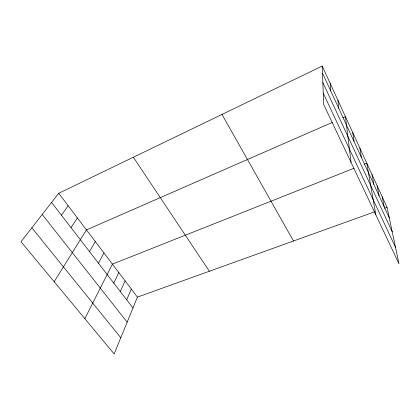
<?xml version="1.0" encoding="UTF-8"?>
<svg xmlns="http://www.w3.org/2000/svg" width="420" height="420" viewBox="0 0 420 420"><rect width="100%" height="100%" fill="white"/><g stroke="black" fill="none" stroke-linecap="round" stroke-linejoin="round"><path stroke-width="0.63" d="M374.834 211.759L137.419 297.108L114.156 353.95L21 241.778L58.711 193.279L322.219 66.05L387.067 207.365L399 263.812L323.683 104.512L322.219 66.05M126.688 299.817L131.323 289.065M120.293 291.527L125.129 280.891M113.789 283.091L118.829 272.58M84.856 318.665L112.418 264.127L354.092 168.236M98.438 263.183L103.966 252.977M89.497 251.596L95.319 241.573M54.17 281.715L86.483 229.908L332.267 122.43M70.99 227.598L77.438 217.98M61.404 215.166L68.182 205.774M343.051 117.716L345.45 116.666L351.046 162.383M364.381 164.157L366.802 163.196L375.816 214.778M384.62 208.241L387.067 207.365M31.852 227.824L120.782 337.759M42.226 214.484L127.166 322.156M51.592 202.44L132.972 307.97M58.711 193.279L137.419 297.108M133.366 157.232L209.339 271.252M222.007 114.434L293.501 241.001M323.253 93.151L395.53 247.396M322.849 82.514L392.243 231.84M322.492 73.101L389.293 217.901M382.153 196.655L384.253 206.971M377.139 185.729L379.103 195.809M372.026 174.578L373.847 184.411M359.877 148.108L361.347 157.327M352.763 132.605L354.023 141.446M337.927 100.275L338.719 108.276M330.188 83.407L330.724 90.951"/></g></svg>
